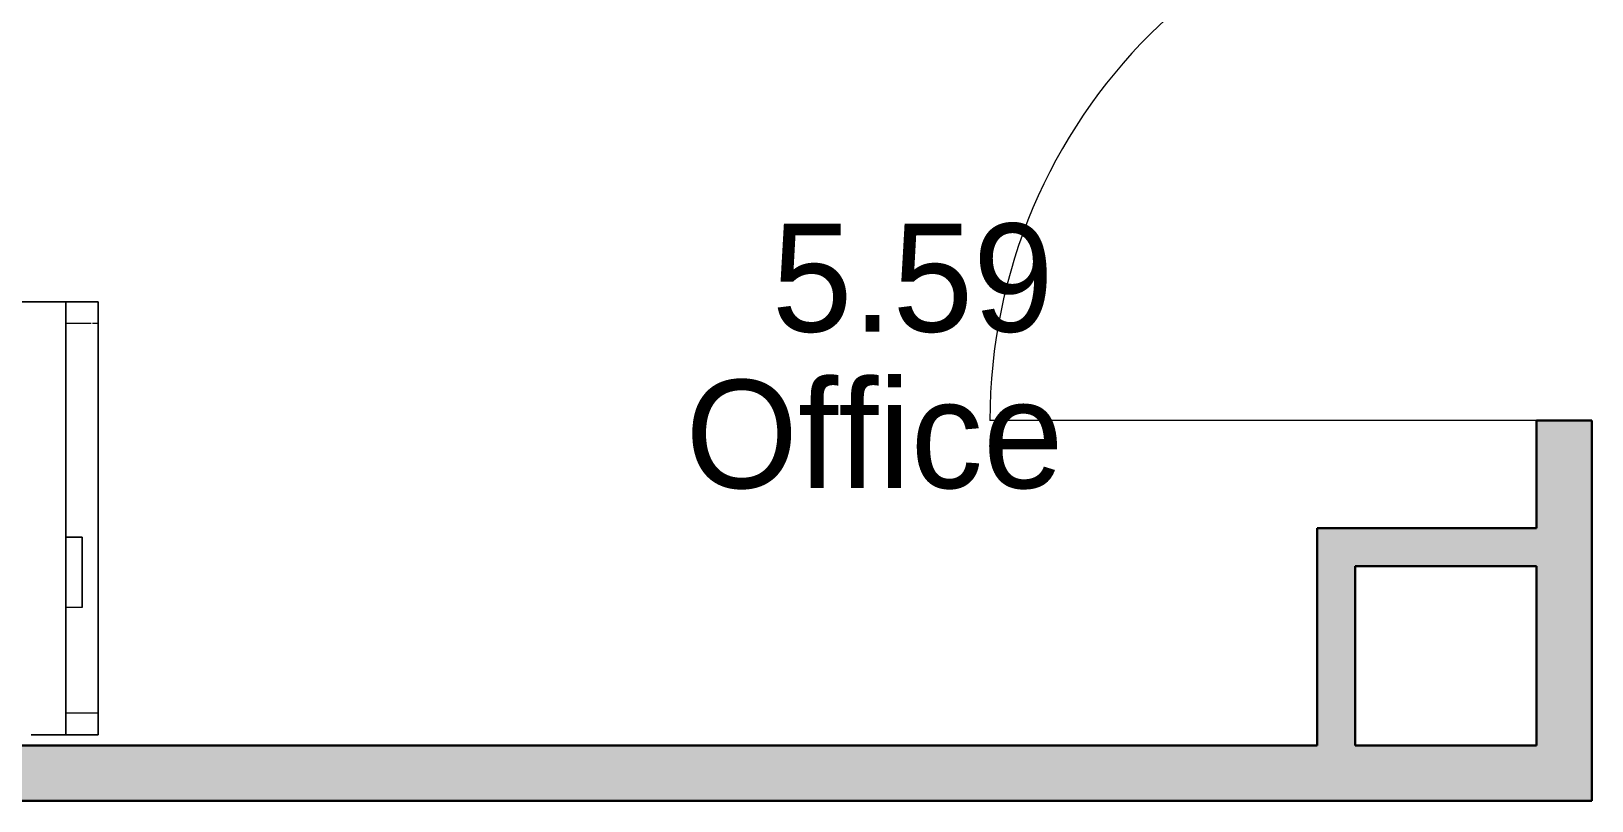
# Model space of a CAD drawing. Header units: millimetres. Extents: x 155927 to 326028, y -36033 to 97293.
# Drawn here: x 158367 to 161251, y 15108 to 16530 of the extents above; entities that cross this region are included whole.
import ezdxf

# ---------------------------------------------------------------- set-up
doc = ezdxf.new("R2010")
doc.units = ezdxf.units.MM
doc.header["$MEASUREMENT"] = 0
for name, color, linetype, lineweight in [('A-AREA-IDEN', 7, 'CONTINUOUS', 9), ('A-DOOR', 4, 'CONTINUOUS', 9), ('A-WALL-PATT', 7, 'CONTINUOUS', 9), ('I-FURN', 8, 'CONTINUOUS', 9), ('I-WALL', 7, 'CONTINUOUS', 9)]:
    doc.layers.add(name, color=color, linetype=linetype, lineweight=lineweight)
doc.styles.add('Century Gothic', font='GOTHIC.TTF', dxfattribs={"height": 200})

msp = doc.modelspace()

# ---------------------------------------------------------------- hatches: boundary and pattern name
at = {"layer": 'A-WALL-PATT'}
h = msp.add_hatch(color=256, dxfattribs=at)
h.paths.add_polyline_path([(161250.8, 15209.6), (161250.8, 15810.2), (161148.8, 15810.2), (161148.8, 15209.6)], flags=0)
h.paths.add_polyline_path([(161250.8, 16820.2), (161250.8, 18075.1), (161148.8, 18075.1), (161148.8, 16820.2)], flags=0)
h.paths.add_polyline_path([(161250.8, 19085.1), (161250.8, 20775.1), (161148.8, 20775.1), (161148.8, 19085.1)], flags=0)
h.paths.add_polyline_path([(161250.8, 21785.1), (161250.8, 23475.1), (161148.8, 23475.1), (161148.8, 21785.1)], flags=0)
h.paths.add_polyline_path([(161148.8, 24485.1), (161250.8, 24485.1), (161250.8, 26057.6), (161148.8, 26057.6), (161148.8, 25303)], flags=0)
for points in [[(161148.8, 15541.3), (161148.8, 15611.3), (160743.6, 15611.3), (160743.6, 15541.3), (160813.6, 15541.3)], [(160813.6, 15209.6), (160813.6, 15541.3), (160743.6, 15541.3), (160743.6, 15209.6)], [(161250.8, 15107.6), (161250.8, 15209.6), (156862.8, 15209.6), (156862.8, 15107.6), (159906.5, 15107.6)]]:
    msp.add_hatch(color=256, dxfattribs=at).paths.add_polyline_path(points, flags=0)

# ---------------------------------------------------------------- linework, layer by layer
at = {"layer": 'A-DOOR'}
msp.add_line((161148.8, 15810.2), (160138.8, 15810.2), dxfattribs=at)
msp.add_arc((161148.8, 15810.2), 1010, 90, 180, dxfattribs=at)
at = {"layer": 'I-FURN'}
for p, q in [((158491.3, 16029.6), (156891.3, 16029.6)), ((156891.3, 16029.6), (158491.3, 16029.6)), ((158431.3, 16029.6), (158431.3, 15989.6)), ((158431.3, 15594.6), (158431.3, 16029.6)), ((158491.3, 16029.6), (158431.3, 16029.6)), ((158431.3, 16029.6), (158491.3, 16029.6)), ((158491.3, 16029.6), (158491.3, 15229.6)), ((158491.3, 15989.6), (158491.3, 16029.6)), ((158491.3, 15229.6), (158491.3, 16029.6)), ((158491.3, 16029.6), (158491.3, 15229.6)), ((158431.3, 15989.6), (158431.3, 15269.6)), ((158478.4, 15989.6), (158431.3, 15989.6)), ((158478.4, 15989.6), (158431.3, 15989.6)), ((158491.3, 15989.6), (158480.7, 15989.6)), ((158491.3, 15989.6), (158480.7, 15989.6)), ((158491.3, 15269.6), (158491.3, 15989.6)), ((158431.3, 15464.6), (158431.3, 15594.6)), ((158461.3, 15594.6), (158431.3, 15594.6)), ((158431.3, 15594.6), (158461.3, 15594.6)), ((158461.3, 15594.6), (158461.3, 15464.6)), ((158461.3, 15464.6), (158461.3, 15594.6)), ((158431.3, 15229.6), (158431.3, 15464.6)), ((158461.3, 15464.6), (158431.3, 15464.6)), ((158461.3, 15464.6), (158431.3, 15464.6)), ((158431.3, 15269.6), (158431.3, 15229.6)), ((158491.3, 15269.6), (158431.3, 15269.6)), ((158491.3, 15269.6), (158431.3, 15269.6)), ((158491.3, 15229.6), (158491.3, 15269.6)), ((158367.4, 15229.6), (158491.3, 15229.6)), ((158491.3, 15229.6), (158367.4, 15229.6)), ((158491.3, 15229.6), (158431.3, 15229.6)), ((158491.3, 15229.6), (158431.3, 15229.6))]:
    msp.add_line(p, q, dxfattribs=at)
at = {"layer": 'I-WALL', "lineweight": 30}
for p, q in [((161148.8, 15810.2), (161148.8, 15611.3)), ((161250.8, 15810.2), (161148.8, 15810.2)), ((161250.8, 15209.6), (161250.8, 15810.2)), ((161148.8, 15611.3), (160743.6, 15611.3)), ((160743.6, 15611.3), (160743.6, 15541.3)), ((160743.6, 15541.3), (160743.6, 15209.6)), ((160813.6, 15541.3), (161148.8, 15541.3)), ((160813.6, 15209.6), (160813.6, 15541.3)), ((161148.8, 15541.3), (161148.8, 15209.6)), ((160743.6, 15209.6), (156862.8, 15209.6)), ((161148.8, 15209.6), (160813.6, 15209.6)), ((161250.8, 15107.6), (161250.8, 15209.6)), ((156862.8, 15107.6), (161250.8, 15107.6))]:
    msp.add_line(p, q, dxfattribs=at)

# ---------------------------------------------------------------- texts
at = {"layer": 'A-AREA-IDEN', "style": 'Century Gothic'}
for s, p in [('5.59', (159735.9, 15974.5)), ('Office', (159576.2, 15685.5))]:
    msp.add_text(s, height=200, dxfattribs=at).set_placement(p)

doc.saveas('drawing.dxf')
